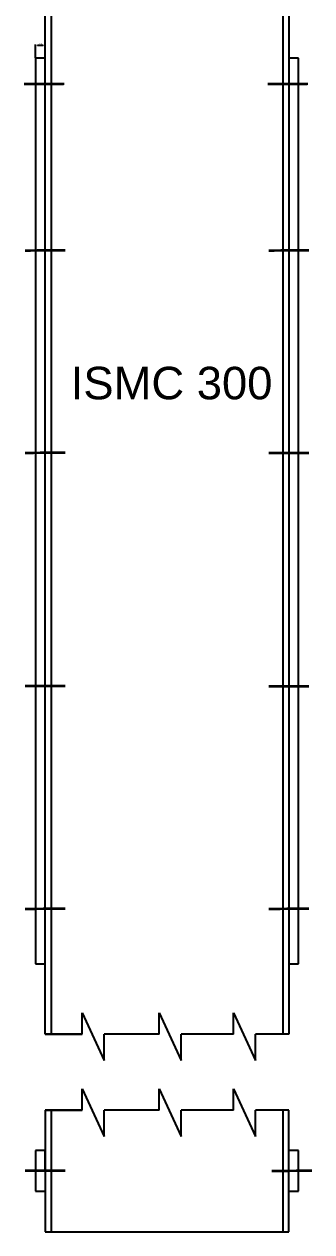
# Model space of a CAD drawing. Header units: millimetres. Extents: x 4013 to 7210, y 1655 to 5494.
# Drawn here: x 6642 to 6996, y 3209 to 4696 of the extents above; entities that cross this region are included whole.
import ezdxf

# ---------------------------------------------------------------- set-up
doc = ezdxf.new("R2010")
doc.units = ezdxf.units.MM
doc.linetypes.add('ACAD_ISO02W100', pattern=[15, 12, -3])
doc.styles.get("Standard").update_dxf_attribs({"font": 'arial.ttf'})
doc.dimstyles.new('ISO-25', dxfattribs={"dimtxt": 2.5, "dimasz": 2.5, "dimexe": 1.25, "dimexo": 0.625, "dimtad": 1, "dimtxsty": 'Standard', "dimcen": 2.5, "dimadec": 0, "dimazin": 0, "dimtfac": 1, "dimtmove": 0, "dimatfit": 3, "dimfxl": 1, "dimarcsym": 0})

# ---------------------------------------------------------------- blocks, each defined once
blk = doc.blocks.new('*D157')
at = {"color": 0, "lineweight": -2, "ltscale": 0.2, "transparency": 16777216}
for p, q in [((6655.6, 4654.7), (6655.6, 4670.9)), ((6667.6, 4654.7), (6667.6, 4670.9)), ((6665.1, 4669.6), (6658.1, 4669.6))]:
    blk.add_line(p, q, dxfattribs=at)
at = {"color": 0, "ltscale": 0.2, "transparency": 16777216}
for points in [[(6658.1, 4670), (6658.1, 4669.2), (6655.6, 4669.6)], [(6665.1, 4670), (6665.1, 4669.2), (6667.6, 4669.6)]]:
    blk.add_solid(points, dxfattribs=at)
at = {"layer": 'DEFPOINTS', "color": 0, "ltscale": 0.2, "transparency": 16777216}
for p in [(6655.6, 4669.6), (6655.6, 4654), (6667.6, 4654)]:
    blk.add_point(p, dxfattribs=at)
at = {"color": 0, "ltscale": 0.2, "transparency": 16777216, "insert": (6661.6, 4671.5), "char_height": 2.5, "attachment_point": 5}
blk.add_mtext('12', dxfattribs=at)

msp = doc.modelspace()

# ---------------------------------------------------------------- linework, layer by layer
at = {"ltscale": 0.2}
for p, q in [((6667.62, 3452.108), (6667.62, 4883.884)), ((6967.62, 4883.884), (6967.62, 3452.108)), ((6667.62, 4654.038), (6655.62, 4654.038)), ((6655.62, 4654.038), (6655.62, 3538.782)), ((6979.62, 4654.038), (6967.62, 4654.038)), ((6979.62, 3538.782), (6979.62, 4654.038)), ((6979.62, 4654.038), (6979.62, 4654.038)), ((6655.62, 3538.782), (6667.62, 3538.782)), ((6967.62, 3538.782), (6979.62, 3538.782)), ((6667.62, 3358.789), (6667.62, 3208.789)), ((6967.62, 3208.789), (6967.62, 3358.789)), ((6667.62, 3308.789), (6655.62, 3308.789)), ((6655.62, 3308.789), (6655.62, 3258.789)), ((6667.62, 3283.789), (6667.62, 3308.789)), ((6979.62, 3308.789), (6967.62, 3308.789)), ((6979.62, 3258.789), (6979.62, 3308.789)), ((6655.62, 3258.789), (6667.62, 3258.789)), ((6967.62, 3258.789), (6979.62, 3258.789)), ((6667.62, 3208.789), (6967.62, 3208.789))]:
    msp.add_line(p, q, dxfattribs=at)
at = {"linetype": 'ACAD_ISO02W100', "ltscale": 0.1}
for p, q in [((6675.22, 3452.108), (6675.22, 4883.884)), ((6960.02, 4883.884), (6960.02, 3452.108)), ((6675.22, 3208.789), (6675.22, 3358.789)), ((6960.02, 3358.789), (6960.02, 3208.789))]:
    msp.add_line(p, q, dxfattribs=at)
for p, q in [((6713.221, 3452.108), (6713.221, 3478.299)), ((6713.221, 3478.299), (6740.314, 3419.671)), ((6807.72, 3452.108), (6807.72, 3478.299)), ((6807.72, 3478.299), (6834.813, 3419.671)), ((6899.575, 3452.108), (6899.575, 3478.299)), ((6899.575, 3478.299), (6926.668, 3419.671)), ((6713.221, 3452.108), (6667.62, 3452.108)), ((6667.62, 3452.108), (6713.221, 3452.108)), ((6807.72, 3452.108), (6740.314, 3452.108)), ((6740.314, 3419.671), (6740.314, 3452.108)), ((6899.575, 3452.108), (6834.813, 3452.108)), ((6834.813, 3419.671), (6834.813, 3452.108)), ((6967.62, 3452.108), (6926.668, 3452.108)), ((6926.668, 3419.671), (6926.668, 3452.108)), ((6713.221, 3358.789), (6713.221, 3384.98)), ((6713.221, 3384.98), (6740.314, 3326.351)), ((6807.72, 3358.789), (6807.72, 3384.98)), ((6807.72, 3384.98), (6834.813, 3326.351)), ((6899.575, 3358.789), (6899.575, 3384.98)), ((6899.575, 3384.98), (6926.668, 3326.351)), ((6713.221, 3358.789), (6667.62, 3358.789)), ((6667.62, 3358.789), (6713.221, 3358.789)), ((6807.72, 3358.789), (6740.314, 3358.789)), ((6740.314, 3326.351), (6740.314, 3358.789)), ((6899.575, 3358.789), (6834.813, 3358.789)), ((6834.813, 3326.351), (6834.813, 3358.789)), ((6967.62, 3358.789), (6926.668, 3358.789)), ((6926.668, 3326.351), (6926.668, 3358.789))]:
    msp.add_line(p, q)
at = {"ltscale": 0.2, "const_width": 3}
for points in [[(6689.74, 4622.346), (6689.739, 4622.604), (6643.115, 4622.45), (6643.116, 4622.193)], [(6989.74, 4622.346), (6989.739, 4622.604), (6943.115, 4622.45), (6943.116, 4622.193)], [(6989.74, 4622.346), (6989.739, 4622.604), (6943.115, 4622.45), (6943.116, 4622.193)], [(6690.933, 4417.245), (6690.932, 4417.503), (6644.308, 4417.349), (6644.309, 4417.091)], [(6990.933, 4417.245), (6990.932, 4417.503), (6944.308, 4417.349), (6944.309, 4417.091)], [(6690.932, 4168.073), (6690.931, 4168.331), (6644.308, 4168.177), (6644.308, 4167.92)], [(6990.933, 4167.815), (6990.932, 4168.073), (6944.308, 4167.92), (6944.309, 4167.662)], [(6690.932, 3880.948), (6690.931, 3881.205), (6644.308, 3881.052), (6644.308, 3880.794)], [(6990.932, 3880.442), (6990.931, 3880.7), (6944.308, 3880.547), (6944.308, 3880.289)], [(6690.932, 3606.528), (6690.931, 3606.785), (6644.308, 3606.632), (6644.308, 3606.374)], [(6990.933, 3606.528), (6990.932, 3606.785), (6944.308, 3606.632), (6944.309, 3606.374)], [(6690.932, 3284.099), (6690.931, 3284.356), (6644.308, 3284.203), (6644.308, 3283.945)], [(6994.432, 3283.866), (6994.431, 3284.124), (6947.808, 3283.97), (6947.808, 3283.713)]]:
    msp.add_lwpolyline(points, close=True, dxfattribs=at)

# ---------------------------------------------------------------- texts
at = {"ltscale": 0.2, "insert": (6698.987, 4274.028), "char_height": 40, "attachment_point": 1}
msp.add_mtext_dynamic_manual_height_columns('\\pxtc0;ISMC 300', width=285.15829, gutter_width=12.5, heights=[0], dxfattribs=at)

# ---------------------------------------------------------------- dimensions: what is measured, and where the dimension line sits
at = {"ltscale": 0.2}
dim = msp.add_linear_dim(base=(6655.62, 4669.605), p1=(6667.62, 4654.038), p2=(6655.62, 4654.038), dimstyle='ISO-25', dxfattribs=at)
dim.commit()
dim.dimension.update_dxf_attribs({"geometry": '*D157', "text_midpoint": (6661.62, 4671.485)})

doc.saveas('drawing.dxf')
